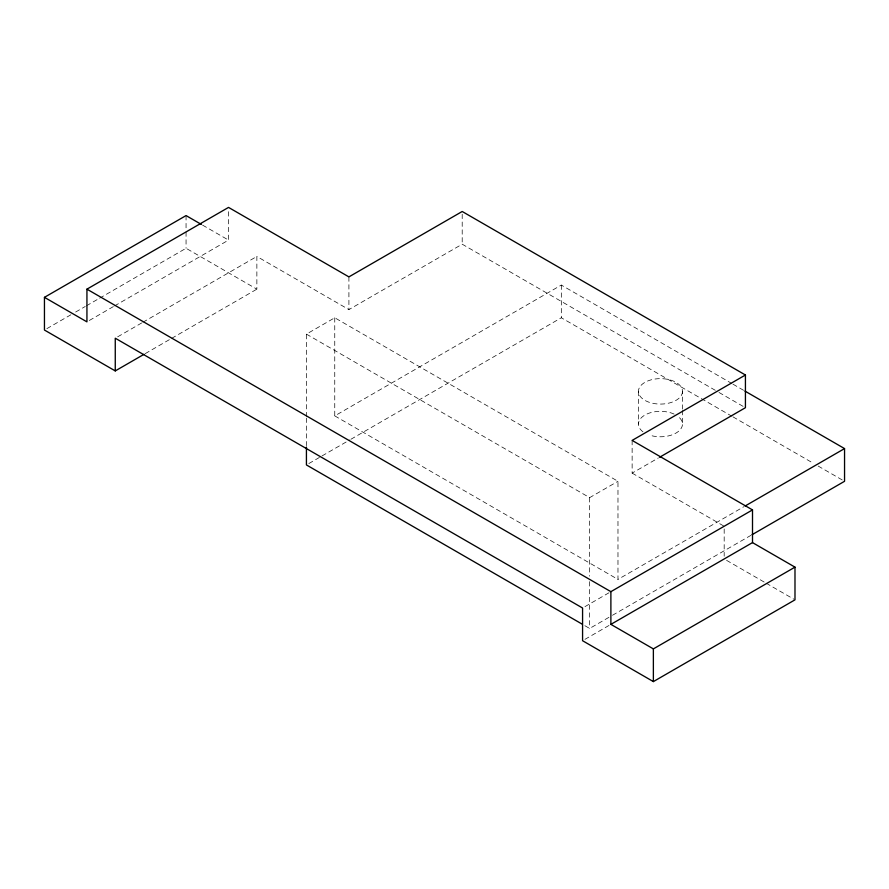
<?xml version="1.0" encoding="UTF-8"?>
<svg xmlns="http://www.w3.org/2000/svg" width="889" height="889" viewBox="0 0 889 889"><rect width="100%" height="100%" fill="white"/><g stroke="black" fill="none" stroke-linecap="round" stroke-linejoin="round"><path stroke-width="0.67" stroke-dasharray="4.45 3.33" d="M46.85 328.652L70.853 314.795M75.654 312.028L85.255 306.483M86.455 305.794L98.457 298.86M99.657 298.171L186.057 248.275L256.865 289.158L256.865 256.454L348.91 309.594L462.202 244.197L717.823 391.771M89.333 320.473L113.336 306.616M114.537 305.927L228.54 240.108L228.54 210.126M117.659 336.831L141.662 322.974M142.862 322.274L256.865 256.454M145.263 353.6L170.455 339.042M171.655 338.353L256.865 289.158M306.427 416.741L306.427 334.131L334.753 317.773L617.977 481.293L617.977 579.406L743.849 506.73M334.753 317.773L334.753 415.885L561.326 285.069L731.747 383.459M308.839 463.558L320.862 456.613M322.062 455.913L349.71 439.955M350.922 439.255L561.326 317.773L731.747 416.163M306.427 334.131L589.651 497.64L617.977 481.293M632.135 440.411L632.135 473.115L658.371 457.968M584.973 606.631L608.976 592.774M584.851 625.689L589.651 628.456L611.299 615.966M612.499 615.266L750.772 535.434M584.973 639.335L608.976 625.478M732.947 384.148L743.737 390.393M719.023 392.471L745.427 407.707M732.947 416.852L813.346 463.28M818.147 466.047L844.55 481.293M202.581 225.117L228.54 240.108M632.135 473.115L724.179 526.255M726.58 560.348L764.985 582.517M766.185 583.217L793.788 599.153M334.753 415.885L617.977 579.406M724.179 528.988L724.179 556.236M682.485 391.36A22.025 12.724 0 0 1 649.437 402.373A22.025 12.724 0 0 1 649.437 380.348A22.025 12.724 0 0 1 682.485 391.36L682.485 409.073M682.485 410.44L682.485 424.064M638.424 391.36L638.424 424.064M589.651 497.64L589.651 576.128M589.651 581.639L589.651 628.456M561.326 285.069L561.326 317.773M462.202 214.216L462.202 244.197M348.91 276.89L348.91 309.594M306.427 418.119L306.427 445.667M186.057 215.583L186.057 230.562M186.057 231.929L186.057 248.275M679.529 417.708A22.025 12.724 0 0 1 676.029 433.054A22.025 12.724 0 0 1 649.437 435.077M642.98 431.81A22.025 12.724 0 0 1 645.403 414.774A22.025 12.724 0 0 1 674.984 414.507"/><path stroke-width="1.33" d="M144.062 354.289L115.259 370.913L44.45 330.041L44.45 297.337L186.057 215.583L201.403 224.439M44.45 297.337L86.933 321.862L86.933 289.158L228.54 207.404L348.91 276.89L462.202 211.493L745.427 375.002L745.427 407.707L659.56 457.279M745.427 375.002L632.135 440.411L752.505 509.908L752.505 542.612L610.887 624.367L610.887 591.663L86.933 289.158M745.049 506.041L844.55 448.589L844.55 481.293L751.972 534.745M610.887 591.663L752.505 509.908M610.887 624.367L653.371 648.892L794.988 567.138L794.988 599.842L653.371 681.596L582.573 640.725L582.573 608.02L115.259 338.209L115.259 370.913M744.938 391.082L844.55 448.589M752.505 542.612L794.988 567.138M582.451 624.3L306.427 464.936L306.427 447.045M653.371 648.892L653.371 681.596"/></g></svg>
